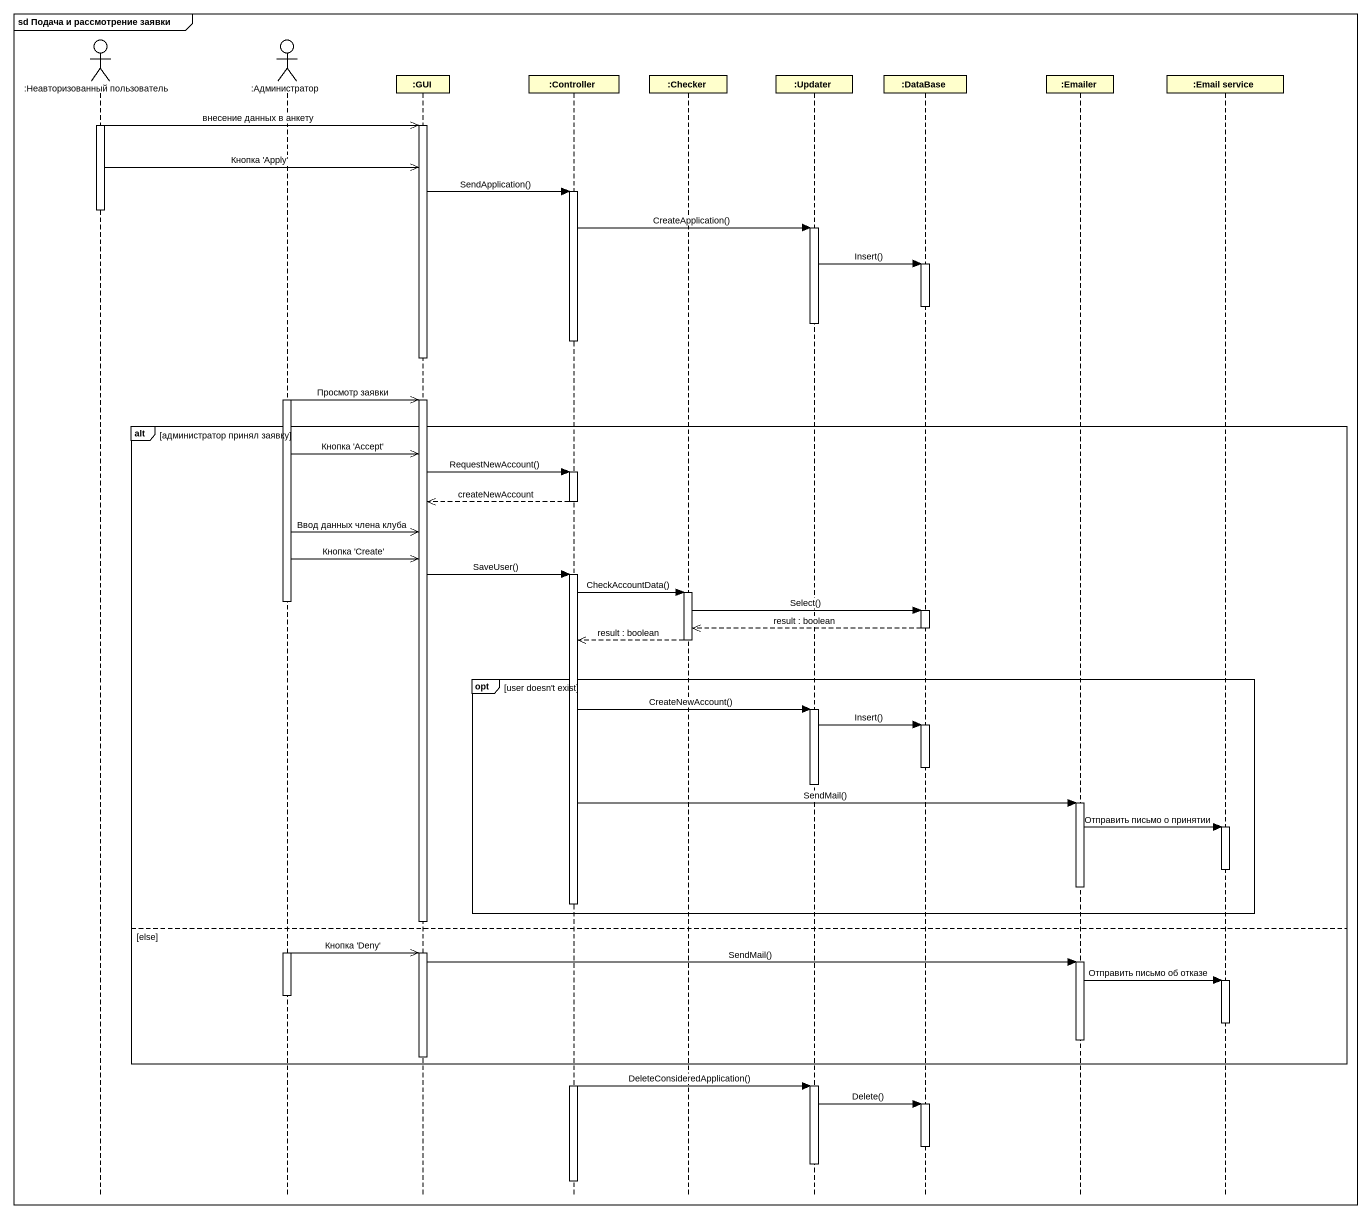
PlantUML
@startuml
mainframe sd Подача и рассмотрение заявки
hide footbox
actor ":Неавторизованный пользователь" as Неавторизованный
actor ":Администратор" as Администратор
participant ":GUI" as GUI
participant ":Controller" as Controller
participant ":Checker" as Checker
participant ":Updater" as Updater
participant ":DataBase" as DataBase_
participant ":Emailer" as Emailer
participant ":Email service" as Email_service

activate Неавторизованный
Неавторизованный ->> GUI : внесение данных в анкету
activate GUI
Неавторизованный ->> GUI : Кнопка 'Apply'
GUI -> Controller : SendApplication()
activate Controller
deactivate Неавторизованный
Controller -> Updater : CreateApplication()
activate Updater
Updater -> DataBase_ : Insert()
activate DataBase_
deactivate DataBase_
deactivate Updater
deactivate Controller
deactivate GUI
activate Администратор
Администратор ->> GUI : Просмотр заявки
activate GUI
alt администратор принял заявку
  Администратор ->> GUI : Кнопка 'Accept'
  GUI -> Controller : RequestNewAccount()
  activate Controller
  Controller -->> GUI : createNewAccount
  deactivate Controller
  Администратор ->> GUI : Ввод данных члена клуба
  Администратор ->> GUI : Кнопка 'Create'
  GUI -> Controller : SaveUser()
  activate Controller
  Controller -> Checker : CheckAccountData()
  activate Checker
  deactivate Администратор
  Checker -> DataBase_ : Select()
  activate DataBase_
  DataBase_ -->> Checker : result : boolean
  deactivate DataBase_
  Checker -->> Controller : result : boolean
  deactivate Checker
  opt user doesn't exist
    Controller -> Updater : CreateNewAccount()
    activate Updater
    Updater -> DataBase_ : Insert()
    activate DataBase_
    deactivate DataBase_
    deactivate Updater
    Controller -> Emailer : SendMail()
    activate Emailer
    Emailer -> Email_service : Отправить письмо о принятии
    activate Email_service
    deactivate Email_service
    deactivate Emailer
    deactivate Controller
  end
  deactivate GUI
else else
  activate Администратор
  Администратор ->> GUI : Кнопка 'Deny'
  activate GUI
  GUI -> Emailer : SendMail()
  activate Emailer
  Emailer -> Email_service : Отправить письмо об отказе
  activate Email_service
  deactivate Администратор
  deactivate Email_service
  deactivate Emailer
  deactivate GUI
end
activate Controller
Controller -> Updater : DeleteConsideredApplication()
activate Updater
Updater -> DataBase_ : Delete()
activate DataBase_
deactivate DataBase_
deactivate Updater
deactivate Controller
@enduml
